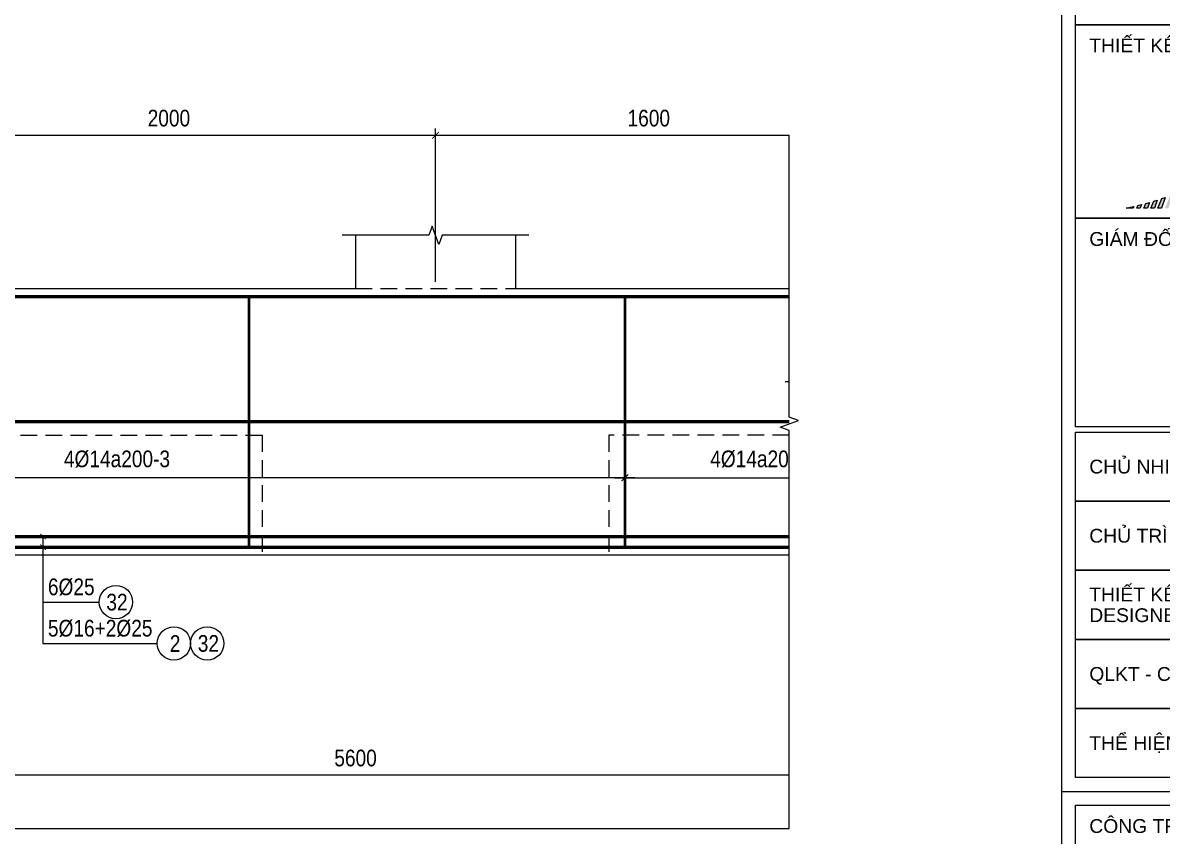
# Model space of a CAD drawing. Header units: millimetres. Extents: x 3014920 to 3563667, y -1638653 to -1356471.
# Drawn here: x 3359553 to 3363827, y -1616602 to -1613551 of the extents above; entities that cross this region are included whole.
import ezdxf
from ezdxf.enums import TextEntityAlignment as Align
from ezdxf.xclip import XClip

# ---------------------------------------------------------------- set-up
doc = ezdxf.new("R2010")
doc.units = ezdxf.units.MM
doc.header["$MEASUREMENT"] = 0
doc.header["$XCLIPFRAME"] = 0
doc.header["$PDMODE"] = 2
doc.linetypes.add('HIDDEN', pattern=[0.375, 0.25, -0.125])
doc.layers.get('0').update_dxf_attribs({"lineweight": 9})
doc.layers.get('Defpoints').update_dxf_attribs({"color": 10, "lineweight": 0})
for name, color, linetype, lineweight in [('CDAI', 21, 'Continuous', 40), ('CTHEP', 50, 'Continuous', 50), ('DBAO', 90, 'Continuous', 13), ('DGIONG', 130, 'Continuous', 13), ('DMo', 9, 'HIDDEN', 9), ('KTH', 154, 'Continuous', 9), ('Net khuat', 8, 'HIDDEN', 13), ('TEXT', 7, 'Continuous', 15)]:
    doc.layers.add(name, color=color, linetype=linetype, lineweight=lineweight)
doc.layers.add('CHG_XX_Khung ten$0$A1 BORDER$0$DGIONG', color=7, linetype='Continuous', lineweight=13, true_color=0x29ffff)
doc.styles.add('CHG_XX_Khung ten$0$A1 BORDER$0$ARIAL', font='arial.ttf')
doc.styles.add('CHG_XX_Khung ten$0$title block pccc$0$ARIAL', font='arial.ttf')
doc.styles.add('Star-HelCon', font='VHELVCN_0.TTF')
doc.styles.add('TTP-HelCon', font='VHELVCN_0.TTF')
doc.styles.add('VNI-HELVE-CONDENSE', font='VHELVCN_0.TTF')
doc.dimstyles.new('kc-25', dxfattribs={"dimtxt": 62.5, "dimasz": 20, "dimexe": 20, "dimexo": 50, "dimgap": 25, "dimtad": 3, "dimdec": 0, "dimzin": 0, "dimdsep": 46, "dimtxsty": 'VNI-HELVE-CONDENSE', "dimblk": 'DIM', "dimcen": 2.5, "dimclrd": 256, "dimclre": 154, "dimclrt": 7, "dimaunit": 1, "dimadec": 0, "dimazin": 0, "dimtfac": 1, "dimtdec": 0, "dimtix": 1, "dimtmove": 0, "dimatfit": 3, "dimldrblk": 'DOT', "dimfxl": 1, "dimtolj": 1, "dimtzin": 0, "dimarcsym": 0})
doc.dimstyles.new('TTP-25', dxfattribs={"dimscale": 25, "dimtxt": 2.5, "dimasz": 1, "dimexe": 1, "dimexo": 1, "dimgap": 0.09, "dimtad": 0, "dimdec": 4, "dimrnd": 1, "dimzin": 9, "dimdsep": 46, "dimtxsty": 'TTP-HelCon', "dimblk": 'ARCHTICK', "dimcen": 0.09, "dimdle": 1.5, "dimclrd": 256, "dimclre": 256, "dimclrt": 7, "dimadec": 0, "dimazin": 0, "dimtfac": 1, "dimtdec": 4, "dimtmove": 0, "dimatfit": 3, "dimldrblk": 'ARCHTICK', "dimfxl": 1, "dimtvp": 1, "dimtolj": 1, "dimtzin": 0, "dimarcsym": 0})

# ---------------------------------------------------------------- blocks, each defined once
blk = doc.blocks.new('_ArchTick')
at = {"color": 0, "linetype": 'ByBlock', "const_width": 0.15}
blk.add_lwpolyline([(-0.5, -0.5), (0.5, 0.5)], dxfattribs=at)
blk = doc.blocks.new('*D1623')
at = {"layer": 'Defpoints', "color": 0, "transparency": 16777216}
for p in [(16725, -2490.7), (25825, -2513.9), (16725, -2991.7)]:
    blk.add_point(p, dxfattribs=at)
at = {"layer": 'KTH', "lineweight": -2, "transparency": 16777216}
for p, q in [((16725, -2515.7), (16725, -3016.7)), ((25825, -2538.9), (25825, -3016.7)), ((25862.5, -2991.7), (16687.5, -2991.7))]:
    blk.add_line(p, q, dxfattribs=at)
at = {"layer": 'KTH', "lineweight": -2, "transparency": 16777216, "xscale": 25, "yscale": 25, "zscale": 25, "rotation": 180}
blk.add_blockref('_ArchTick', (16725, -2991.7), dxfattribs=at)
at = {"layer": 'KTH', "lineweight": -2, "transparency": 16777216, "xscale": 25, "yscale": 25, "zscale": 25}
blk.add_blockref('_ArchTick', (25825, -2991.7), dxfattribs=at)
at = {"layer": 'KTH', "color": 7, "transparency": 16777216, "insert": (21275, -2927.9), "char_height": 62.5, "attachment_point": 5, "style": 'TTP-HelCon'}
blk.add_mtext('\\A1;9100', dxfattribs=at)
blk = doc.blocks.new('*D1047')
at = {"layer": 'Defpoints', "color": 0, "transparency": 16777216}
for p in [(2756991.3, -2206320.8), (2745841.3, -2206920.8), (2756991.3, -2207345.8)]:
    blk.add_point(p, dxfattribs=at)
at = {"layer": 'KTH', "lineweight": -2, "transparency": 16777216}
for p, q in [((2756991.3, -2206345.8), (2756991.3, -2207370.8)), ((2745841.3, -2206945.8), (2745841.3, -2207370.8)), ((2745803.8, -2207345.8), (2757028.8, -2207345.8))]:
    blk.add_line(p, q, dxfattribs=at)
at = {"layer": 'KTH', "lineweight": -2, "transparency": 16777216, "xscale": 25, "yscale": 25, "zscale": 25, "rotation": 180}
blk.add_blockref('_ArchTick', (2745841.3, -2207345.8), dxfattribs=at)
at = {"layer": 'KTH', "lineweight": -2, "transparency": 16777216, "xscale": 25, "yscale": 25, "zscale": 25}
blk.add_blockref('_ArchTick', (2756991.3, -2207345.8), dxfattribs=at)
at = {"layer": 'KTH', "color": 7, "transparency": 16777216, "insert": (2751416.3, -2207281.9), "char_height": 62.5, "attachment_point": 5, "style": 'TTP-HelCon'}
blk.add_mtext('\\A1;11150', dxfattribs=at)
blk = doc.blocks.new('*D1053')
at = {"layer": 'Defpoints', "color": 0, "transparency": 16777216}
for p in [(2744791.3, -2205854.3), (2748601.6, -2205879.3), (2744791.3, -2206030.7)]:
    blk.add_point(p, dxfattribs=at)
at = {"layer": 'KTH', "lineweight": -2, "transparency": 16777216}
for p, q in [((2744791.3, -2205879.3), (2744791.3, -2206055.7)), ((2748601.6, -2205904.3), (2748601.6, -2206055.7)), ((2748639.1, -2206030.7), (2744753.8, -2206030.7))]:
    blk.add_line(p, q, dxfattribs=at)
at = {"layer": 'KTH', "lineweight": -2, "transparency": 16777216, "xscale": 25, "yscale": 25, "zscale": 25, "rotation": 180}
blk.add_blockref('_ArchTick', (2744791.3, -2206030.7), dxfattribs=at)
at = {"layer": 'KTH', "lineweight": -2, "transparency": 16777216, "xscale": 25, "yscale": 25, "zscale": 25}
blk.add_blockref('_ArchTick', (2748601.6, -2206030.7), dxfattribs=at)
at = {"layer": 'KTH', "color": 7, "transparency": 16777216, "insert": (2746696.5, -2205960.8), "char_height": 62.5, "attachment_point": 5, "style": 'TTP-HelCon'}
blk.add_mtext('\\A1;4Þ14a200-3', dxfattribs=at)
blk = doc.blocks.new('*D1054')
at = {"layer": 'Defpoints', "color": 0, "transparency": 16777216}
for p in [(2744791.3, -2206920.8), (2750391.3, -2206920.8), (2744791.3, -2207145.8)]:
    blk.add_point(p, dxfattribs=at)
at = {"layer": 'KTH', "lineweight": -2, "transparency": 16777216}
for p, q in [((2744791.3, -2206945.8), (2744791.3, -2207170.8)), ((2750391.3, -2206945.8), (2750391.3, -2207170.8)), ((2750428.8, -2207145.8), (2744753.8, -2207145.8))]:
    blk.add_line(p, q, dxfattribs=at)
at = {"layer": 'KTH', "lineweight": -2, "transparency": 16777216, "xscale": 25, "yscale": 25, "zscale": 25, "rotation": 180}
blk.add_blockref('_ArchTick', (2744791.3, -2207145.8), dxfattribs=at)
at = {"layer": 'KTH', "lineweight": -2, "transparency": 16777216, "xscale": 25, "yscale": 25, "zscale": 25}
blk.add_blockref('_ArchTick', (2750391.3, -2207145.8), dxfattribs=at)
at = {"layer": 'KTH', "color": 7, "transparency": 16777216, "insert": (2747591.3, -2207082), "char_height": 62.5, "attachment_point": 5, "style": 'TTP-HelCon'}
blk.add_mtext('\\A1;5600', dxfattribs=at)
blk = doc.blocks.new('*D1063')
at = {"layer": 'Defpoints', "color": 0, "transparency": 16777216}
for p in [(2749491.3, -2204745.9), (2747891.3, -2205008.3), (2749491.3, -2205041.1)]:
    blk.add_point(p, dxfattribs=at)
at = {"layer": 'KTH', "lineweight": -2, "transparency": 16777216}
for p, q in [((2747853.8, -2204745.9), (2749528.8, -2204745.9)), ((2747891.3, -2204983.3), (2747891.3, -2204720.9)), ((2749491.3, -2205016.1), (2749491.3, -2204720.9))]:
    blk.add_line(p, q, dxfattribs=at)
at = {"layer": 'KTH', "lineweight": -2, "transparency": 16777216, "xscale": 25, "yscale": 25, "zscale": 25, "rotation": 180}
blk.add_blockref('_ArchTick', (2747891.3, -2204745.9), dxfattribs=at)
at = {"layer": 'KTH', "lineweight": -2, "transparency": 16777216, "xscale": 25, "yscale": 25, "zscale": 25}
blk.add_blockref('_ArchTick', (2749491.3, -2204745.9), dxfattribs=at)
at = {"layer": 'KTH', "color": 7, "transparency": 16777216, "insert": (2748691.3, -2204682), "char_height": 62.5, "attachment_point": 5, "style": 'TTP-HelCon'}
blk.add_mtext('\\A1;1600', dxfattribs=at)
blk = doc.blocks.new('*D1066')
at = {"layer": 'Defpoints', "color": 0, "transparency": 16777216}
for p in [(2748601.6, -2205854.3), (2749640, -2205870.8), (2749640, -2206030.8)]:
    blk.add_point(p, dxfattribs=at)
at = {"layer": 'KTH', "lineweight": -2, "transparency": 16777216}
for p, q in [((2748601.6, -2205879.3), (2748601.6, -2206055.8)), ((2749640, -2205895.8), (2749640, -2206055.8)), ((2748564.1, -2206030.8), (2749677.5, -2206030.8))]:
    blk.add_line(p, q, dxfattribs=at)
at = {"layer": 'KTH', "lineweight": -2, "transparency": 16777216, "xscale": 25, "yscale": 25, "zscale": 25, "rotation": 180}
blk.add_blockref('_ArchTick', (2748601.6, -2206030.8), dxfattribs=at)
at = {"layer": 'KTH', "lineweight": -2, "transparency": 16777216, "xscale": 25, "yscale": 25, "zscale": 25}
blk.add_blockref('_ArchTick', (2749640, -2206030.8), dxfattribs=at)
at = {"layer": 'KTH', "color": 7, "transparency": 16777216, "insert": (2749120.8, -2205960.8), "char_height": 62.5, "attachment_point": 5, "style": 'TTP-HelCon'}
blk.add_mtext('\\A1;4Þ14a200-3', dxfattribs=at)
blk = doc.blocks.new('DIM')
h = blk.add_hatch(color=1)
h.paths.add_polyline_path([(0.49, 0.29, 1), (0.29, 0.49), (-0.19, 0), (0.19, 0)])
h.paths.add_polyline_path([(0.19, 0), (-0.19, 0), (-0.49, -0.29, 1), (-0.29, -0.49)])
at = {"color": 9}
for p, q in [((-0.19, 0), (-1.5, 0)), ((0.19, 0), (1.5, 0))]:
    blk.add_line(p, q, dxfattribs=at)
at = {"color": 1}
for p, q in [((-0.49, -0.29), (0.29, 0.49)), ((-0.29, -0.49), (0.49, 0.29)), ((-0.19, 0), (0.19, 0))]:
    blk.add_line(p, q, dxfattribs=at)
blk.add_arc((-0.39, -0.39), 0.138, 135, 315, dxfattribs=at)
blk = doc.blocks.new('*D1075')
at = {"layer": 'Defpoints', "color": 0, "transparency": 16777216}
for p in [(2747891.3, -2204745.9), (2745891.3, -2205019.9), (2747891.3, -2205320.8)]:
    blk.add_point(p, dxfattribs=at)
at = {"layer": 'KTH', "lineweight": -2, "transparency": 16777216}
for p, q in [((2745853.8, -2204745.9), (2747928.8, -2204745.9)), ((2745891.3, -2204994.9), (2745891.3, -2204720.9)), ((2747891.3, -2205295.8), (2747891.3, -2204720.9))]:
    blk.add_line(p, q, dxfattribs=at)
at = {"layer": 'KTH', "lineweight": -2, "transparency": 16777216, "xscale": 25, "yscale": 25, "zscale": 25, "rotation": 180}
blk.add_blockref('_ArchTick', (2745891.3, -2204745.9), dxfattribs=at)
at = {"layer": 'KTH', "lineweight": -2, "transparency": 16777216, "xscale": 25, "yscale": 25, "zscale": 25}
blk.add_blockref('_ArchTick', (2747891.3, -2204745.9), dxfattribs=at)
at = {"layer": 'KTH', "color": 7, "transparency": 16777216, "insert": (2746891.3, -2204682), "char_height": 62.5, "attachment_point": 5, "style": 'TTP-HelCon'}
blk.add_mtext('\\A1;2000', dxfattribs=at)
blk = doc.blocks.new('*D1073')
at = {"layer": 'Defpoints', "color": 0, "transparency": 16777216}
for p in [(2749240, -2205492.7), (2749640, -2205509.2), (2749640, -2205669.2)]:
    blk.add_point(p, dxfattribs=at)
at = {"layer": 'KTH', "lineweight": -2, "transparency": 16777216}
for p, q in [((2749240, -2205517.7), (2749240, -2205694.2)), ((2749640, -2205534.2), (2749640, -2205694.2)), ((2749202.5, -2205669.2), (2749677.5, -2205669.2)), ((2749440, -2205669.2), (2749480, -2205802.4)), ((2749480, -2205802.4), (2749967.6, -2205802.4))]:
    blk.add_line(p, q, dxfattribs=at)
at = {"layer": 'KTH', "lineweight": -2, "transparency": 16777216, "xscale": 25, "yscale": 25, "zscale": 25, "rotation": 180}
blk.add_blockref('_ArchTick', (2749240, -2205669.2), dxfattribs=at)
at = {"layer": 'KTH', "lineweight": -2, "transparency": 16777216, "xscale": 25, "yscale": 25, "zscale": 25}
blk.add_blockref('_ArchTick', (2749640, -2205669.2), dxfattribs=at)
at = {"layer": 'KTH', "color": 7, "transparency": 16777216, "insert": (2749723.8, -2205732.5), "char_height": 62.5, "attachment_point": 5, "style": 'TTP-HelCon'}
blk.add_mtext('\\A1;5x4Þ14a100-3', dxfattribs=at)
blk = doc.blocks.new('CHG_XX_Khung ten')
at = {"layer": 'CHG_XX_Khung ten$0$A1 BORDER$0$DGIONG'}
h = blk.add_hatch(color=256, dxfattribs=at)
h.paths.add_polyline_path([(724.94, 283.19), (724.15, 281.97), (717.19, 263.38), (717.7, 263.38)])
h.paths.add_polyline_path([(722.81, 280.17), (722.1, 279.22), (717.21, 266.21), (717.72, 266.21)], flags=17)
h.paths.add_polyline_path([(720.93, 277.8), (720.27, 277.04), (716.19, 266.22), (716.7, 266.22)])
h.paths.add_polyline_path([(719.23, 275.93), (718.6, 275.29), (715.18, 266.22), (715.69, 266.22)])
h.paths.add_polyline_path([(717.65, 274.38), (717.03, 273.81), (714.16, 266.22), (714.67, 266.22)])
h.paths.add_polyline_path([(716.14, 273.03), (715.61, 272.59), (713.15, 266.22), (713.66, 266.22)])
h.paths.add_polyline_path([(714.69, 271.86), (714.17, 271.45), (712.13, 266.23), (712.64, 266.23)])
h.paths.add_polyline_path([(713.29, 270.81), (712.76, 270.43), (711.57, 267.46), (712.07, 267.47)])
h.paths.add_polyline_path([(710.1, 266.23), (710.61, 266.24), (711.93, 269.87), (711.48, 269.56)])
h.paths.add_polyline_path([(710.61, 269.02), (710.13, 268.73), (709.08, 266.24), (709.59, 266.24)])
h.paths.add_polyline_path([(709.31, 268.26), (708.82, 267.97), (708.07, 266.24), (708.58, 266.24)])
h.paths.add_polyline_path([(708.04, 267.56), (707.54, 267.3), (707.05, 266.25), (707.56, 266.25)])
h.paths.add_polyline_path([(716.84, 263.8), (716.33, 263.8), (716.18, 263.38), (716.69, 263.38)])
h.paths.add_polyline_path([(715.67, 263.39), (715.82, 263.8), (715.32, 263.8), (715.16, 263.39)])
h.paths.add_polyline_path([(714.15, 263.39), (714.65, 263.39), (714.8, 263.8), (714.3, 263.8)])
h.paths.add_polyline_path([(713.13, 263.39), (713.64, 263.4), (713.79, 263.81), (713.28, 263.81)])
h.paths.add_polyline_path([(712.77, 263.81), (712.27, 263.81), (712.11, 263.39), (712.62, 263.4)])
h.paths.add_polyline_path([(711.25, 263.81), (711.1, 263.4), (711.61, 263.4), (711.76, 263.81)])
h.paths.add_polyline_path([(710.59, 263.4), (710.74, 263.82), (710.24, 263.82), (710.08, 263.4)])
h.paths.add_polyline_path([(709.73, 263.82), (709.22, 263.82), (709.07, 263.41), (709.57, 263.41)])
h.paths.add_polyline_path([(708.71, 263.82), (708.21, 263.82), (708.05, 263.41), (708.56, 263.41)])
h.paths.add_polyline_path([(707.54, 263.41), (707.69, 263.83), (707.19, 263.83), (707.03, 263.41)])
h.paths.add_polyline_path([(706.68, 263.83), (706.17, 263.83), (706.02, 263.42), (706.53, 263.42)])
h.paths.add_polyline_path([(705, 263.42), (705.51, 263.42), (706.79, 266.93), (706.4, 266.74)])
h.paths.add_polyline_path([(703.97, 263.37), (704.48, 263.37), (705.57, 266.36), (705.14, 266.17)])
h.paths.add_polyline_path([(704.36, 265.84), (703.91, 265.65), (702.96, 263.38), (703.46, 263.38)])
h.paths.add_polyline_path([(703.17, 265.37), (702.69, 265.19), (701.94, 263.38), (702.45, 263.38)])
h.paths.add_polyline_path([(702, 264.94), (701.5, 264.77), (700.92, 263.38), (701.43, 263.38)])
h.paths.add_polyline_path([(700.84, 264.56), (700.33, 264.4), (699.91, 263.39), (700.42, 263.39)])
h.paths.add_polyline_path([(699.7, 264.21), (699.18, 264.06), (698.89, 263.39), (699.4, 263.39)])
h.paths.add_polyline_path([(698.57, 263.9), (698.04, 263.77), (697.87, 263.38), (698.38, 263.39)])
h.paths.add_polyline_path([(697.37, 263.39), (697.45, 263.63), (696.91, 263.51), (696.35, 263.38)])
for p, q in [((687, 577), (687, 17)), ((687, 179), (824, 179))]:
    blk.add_line(p, q)
at = {"linetype": 'Continuous'}
for points in [[(689, 317.93), (822, 317.93), (822, 289.93), (689, 289.93)], [(689, 289.93), (822, 289.93), (822, 261.93), (689, 261.93)], [(689, 177), (822, 177), (822, 138), (689, 138)]]:
    blk.add_lwpolyline(points, close=True, dxfattribs=at)
at = {"color": 9, "linetype": 'Continuous'}
for points in [[(689, 261.93), (822, 261.93), (822, 231.73), (689, 231.73)], [(822, 221), (689, 221), (689, 231), (822, 231)], [(822, 211), (689, 211), (689, 221), (822, 221)], [(822, 201), (689, 201), (689, 211), (822, 211)], [(822, 191), (689, 191), (689, 201), (822, 201)], [(822, 181), (689, 181), (689, 191), (822, 191)]]:
    blk.add_lwpolyline(points, close=True, dxfattribs=at)
blk.add_lwpolyline([(822, 211), (689, 211), (822, 211)], dxfattribs=at)
at = {"layer": 'CHG_XX_Khung ten$0$A1 BORDER$0$DGIONG'}
for points in [[(698.57, 263.9), (698.38, 263.39), (697.87, 263.38), (698.04, 263.77), (698.57, 263.9)], [(699.7, 264.21), (699.4, 263.39), (698.89, 263.39), (699.18, 264.06), (699.7, 264.21)], [(700.84, 264.56), (700.42, 263.39), (699.91, 263.39), (700.33, 264.4), (700.84, 264.56)], [(702, 264.94), (701.43, 263.38), (700.92, 263.38), (701.5, 264.77), (702, 264.94)], [(697.45, 263.63), (697.37, 263.39), (696.35, 263.38), (696.91, 263.51), (697.45, 263.63)]]:
    blk.add_lwpolyline(points, dxfattribs=at)
for s, style, p in [('THIẾT KẾ KẾT CẤU - STRUCTURE CONSULTANT', 'CHG_XX_Khung ten$0$A1 BORDER$0$ARIAL', (691, 286.93)), ('GIÁM ĐỐC - DIRECTOR', 'CHG_XX_Khung ten$0$title block pccc$0$ARIAL', (691, 258.93)), ('CHỦ NHIỆM - PRINCIPAL', 'CHG_XX_Khung ten$0$title block pccc$0$ARIAL', (691, 226)), ('CHỦ TRÌ - PRIMARY', 'CHG_XX_Khung ten$0$title block pccc$0$ARIAL', (691, 216)), ('THIẾT KẾ PHƯƠNG ÁN', 'CHG_XX_Khung ten$0$title block pccc$0$ARIAL', (691, 207.5)), ('DESIGNED BY', 'CHG_XX_Khung ten$0$title block pccc$0$ARIAL', (691, 204.5)), ('QLKT - CHECK', 'CHG_XX_Khung ten$0$title block pccc$0$ARIAL', (691, 196)), ('THỂ HIỆN - DRAWN BY', 'CHG_XX_Khung ten$0$title block pccc$0$ARIAL', (691, 186)), ('CÔNG TRÌNH - PROJECT', 'CHG_XX_Khung ten$0$A1 BORDER$0$ARIAL', (691, 174))]:
    blk.add_text(s, height=2, dxfattribs=dict(style=style)).set_placement(p, align=Align.MIDDLE_LEFT)
blk = doc.blocks.new('2Y-29')
at = {"layer": 'CTHEP'}
blk.add_line((82396.41101, -489.99841), (8878.4469, -489.99842), dxfattribs=at)
blk.add_lwpolyline([(8854.99241, -529.99859), (8854.99241, -30), (82444.99991, -30)], dxfattribs=at)
at = {"layer": 'DBAO', "linetype": 'Continuous', "flags": 128}
blk.add_lwpolyline([(16899.99991, -2000), (55974.98828, -2000)], dxfattribs=at)
at = {"layer": 'KTH'}
dim = blk.add_linear_dim(base=(16724.97624, -2991.74498), p1=(25824.97624, -2513.91361), p2=(16724.97624, -2490.74498), dimstyle='TTP-25', override={"dimtmove": 1}, dxfattribs=at)
dim.commit()
dim.dimension.update_dxf_attribs({"geometry": '*D1623', "text_midpoint": (21274.97624, -2991.74498), "dimtype": 128})
blk = doc.blocks.new('2Y-28')
at = {"layer": 'CDAI', "elevation": 0}
for points in [[(2747191.30636, -2205350.81305), (2747191.30636, -2206290.81305)], [(2748601.60688, -2205350.81305), (2748601.60688, -2206290.81305)]]:
    blk.add_lwpolyline(points, dxfattribs=at)
at = {"layer": 'CTHEP'}
blk.add_line((2756960.31386, -2205821.14638), (2725641.30636, -2205821.14638), dxfattribs=at)
at = {"layer": 'CTHEP', "elevation": 0}
for points in [[(2725588.51871, -2205550.81305), (2725588.51871, -2205350.81305), (2756961.31386, -2205350.81305), (2756961.31386, -2205580.81305)], [(2725588.51871, -2205690.81305), (2725588.51871, -2206290.81305), (2756961.31386, -2206290.81304), (2756961.31386, -2205630.81304)], [(2744791.30638, -2206250.81305), (2750391.31387, -2206250.81305)]]:
    blk.add_lwpolyline(points, dxfattribs=at)
at = {"layer": 'DBAO', "linetype": 'Continuous'}
for p, q in [((2747591.31386, -2205120.81305), (2747591.31386, -2205320.81305)), ((2748191.32137, -2205120.81305), (2748191.32137, -2205320.81405)), ((2736441.31386, -2205320.81305), (2747591.30636, -2205320.81305)), ((2748191.32137, -2205320.81405), (2749691.31386, -2205320.81405)), ((2756991.31386, -2206320.81305), (2726241.31386, -2206320.81305))]:
    blk.add_line(p, q, dxfattribs=at)
at = {"layer": 'DGIONG', "linetype": 'Continuous', "elevation": 0, "flags": 128}
blk.add_lwpolyline([(2748241.32137, -2205120.81305), (2747916.31386, -2205120.81305), (2747903.81386, -2205155.15652), (2747878.81386, -2205086.46958), (2747866.31386, -2205120.81305), (2747541.30636, -2205120.81305)], dxfattribs=at)
at = {"layer": 'DGIONG'}
for centre in [(2746692.37662, -2206496.81438), (2746910.26612, -2206651.79539), (2747035.26612, -2206651.79539)]:
    blk.add_circle(centre, 62.5, dxfattribs=at)
at = {"layer": 'Net khuat', "ltscale": 250}
for p, q in [((2747591.30636, -2205320.81305), (2747591.31386, -2205320.81305)), ((2747591.31386, -2205320.81305), (2748191.32137, -2205320.81305)), ((2748551.60688, -2205320.81305), (2748551.61438, -2205320.81305)), ((2736491.31761, -2205870.79989), (2747241.31386, -2205870.81158)), ((2747241.31386, -2205870.81158), (2747241.31386, -2206320.81305)), ((2748541.31476, -2205870.75693), (2748541.31224, -2206320.81305)), ((2756693.16054, -2205870.78041), (2748541.31476, -2205870.75693))]:
    blk.add_line(p, q, dxfattribs=at)
at = {"layer": 'TEXT', "style": 'TTP-HelCon'}
for s, p in [('6Þ25', (2746437.45824, -2206470.96144, 0)), ('5Þ16+2Þ25', (2746437.45824, -2206625.94244, 0))]:
    blk.add_text(s, height=62.5, dxfattribs=at).set_placement(p)
at = {"layer": 'TEXT', "style": 'Star-HelCon'}
for s, p in [('32', (2746696.54328, -2206496.81438)), ('2', (2746914.43278, -2206651.79539)), ('32', (2747039.43278, -2206651.79539))]:
    blk.add_text(s, height=62.5, dxfattribs=at).set_placement(p, align=Align.MIDDLE)
at = {"layer": 'KTH'}
dim = blk.add_linear_dim(base=(2747891.31761, -2204745.85617), p1=(2745891.30474, -2205019.86077), p2=(2747891.31761, -2205320.81305), angle=180, dimstyle='TTP-25', override={"dimtmove": 1}, dxfattribs=at)
dim.commit()
dim.dimension.update_dxf_attribs({"geometry": '*D1075', "text_midpoint": (2746891.31118, -2204682.02283)})
for base, p1, p2, picture, middle in [((2749491.321359, -2204745.856165), (2747891.317615, -2205008.334606), (2749491.321359, -2205041.101276), '*D1063', (2748691.319487, -2204682.022832)), ((2756991.31417, -2207345.76879), (2745841.31386, -2206920.81305), (2756991.31417, -2206320.81305), '*D1047', (2751416.31402, -2207281.93545)), ((2744791.30636, -2207145.81305), (2750391.31386, -2206920.81305), (2744791.30636, -2206920.81305), '*D1054', (2747591.31011, -2207081.97971))]:
    dim = blk.add_linear_dim(base=base, p1=p1, p2=p2, dimstyle='TTP-25', override={"dimtmove": 1}, dxfattribs=at)
    dim.commit()
    dim.dimension.update_dxf_attribs({"geometry": picture, "text_midpoint": middle})
for base, p1, p2, text, picture, middle in [((2749640.03701, -2205669.17666), (2749240.03701, -2205492.73183), (2749640.03701, -2205509.17379), '5x4Þ14a100-3', '*D1073', (2749482.26201, -2205732.50999)), ((2749640.03701, -2206030.76296), (2748601.60688, -2205854.31814), (2749640.03701, -2205870.76009), '4Þ14a200-3', '*D1066', (2749120.82195, -2205960.84629))]:
    dim = blk.add_linear_dim(base=base, p1=p1, p2=p2, text=text, dimstyle='TTP-25', override={"dimtmove": 1}, dxfattribs=at)
    dim.commit()
    dim.dimension.update_dxf_attribs({"geometry": picture, "text_midpoint": middle})
dim = blk.add_linear_dim(base=(2744791.30636, -2206030.73495), p1=(2748601.60688, -2205879.31814), p2=(2744791.30636, -2205854.29012), angle=180, text='4Þ14a200-3', dimstyle='TTP-25', override={"dimtmove": 1}, dxfattribs=at)
dim.commit()
dim.dimension.update_dxf_attribs({"geometry": '*D1053', "text_midpoint": (2746696.45662, -2205960.81828)})
at = {"layer": 'DGIONG'}
for points in [[(2746418.94657, -2206250.81305), (2746418.94621, -2206496.81438), (2746629.87662, -2206496.81438)], [(2746418.94652, -2206290.81304), (2746418.94621, -2206651.79539), (2746847.76612, -2206651.79539)]]:
    blk.add_leader(points, dimstyle='kc-25', override={"dimtad": 0, "dimldrblk": 'ArchTick', "dimfxl": 100, "dimarcsym": 1}, dxfattribs=at)

msp = doc.modelspace()

# ---------------------------------------------------------------- linework, layer by layer
at = {"layer": 'DGIONG', "linetype": 'Continuous', "elevation": 0, "flags": 128}
msp.add_lwpolyline([(3362428.30628, -1616572.47656), (3362428.30637, -1615080.13027), (3362393.9629, -1615067.63027), (3362462.64983, -1615042.63027), (3362428.30637, -1615030.13027), (3362428.30626, -1613972.56394)], dxfattribs=at)

# ---------------------------------------------------------------- block references
at = {"layer": 'DGIONG', "color": 5}
ref = msp.add_blockref('2Y-29', (3345987.58685, -1611640.84553), dxfattribs=at)
XClip(ref).set_block_clipping_path([(21983.4497472933, -4196.449696447), (39142.7141375514, 893.402555306)])
ref = msp.add_blockref('2Y-29', (3327376.09619, -1616030.71659), dxfattribs=at)
XClip(ref).set_block_clipping_path([(40863.300425333, -3919.454957101), (57139.9235822782, 925.4208952291)])
at = {"layer": 'DMo'}
ref = msp.add_blockref('2Y-28', (613210.10121, 590773.29223), dxfattribs=at)
XClip(ref).set_block_clipping_path([(2733110.1478017, -2207786.9186925623), (2749218.2050450472, -2204511.9142102441)])

# ---------------------------------------------------------------- next in the draw order: block references
at = {"color": 5, "xscale": 25.92478421704392, "yscale": 25.92478421704392, "zscale": 25.92478421704392}
msp.add_blockref('CHG_XX_Khung ten', (3345639.78025, -1621074.38806), dxfattribs=at)

doc.saveas('drawing.dxf')
